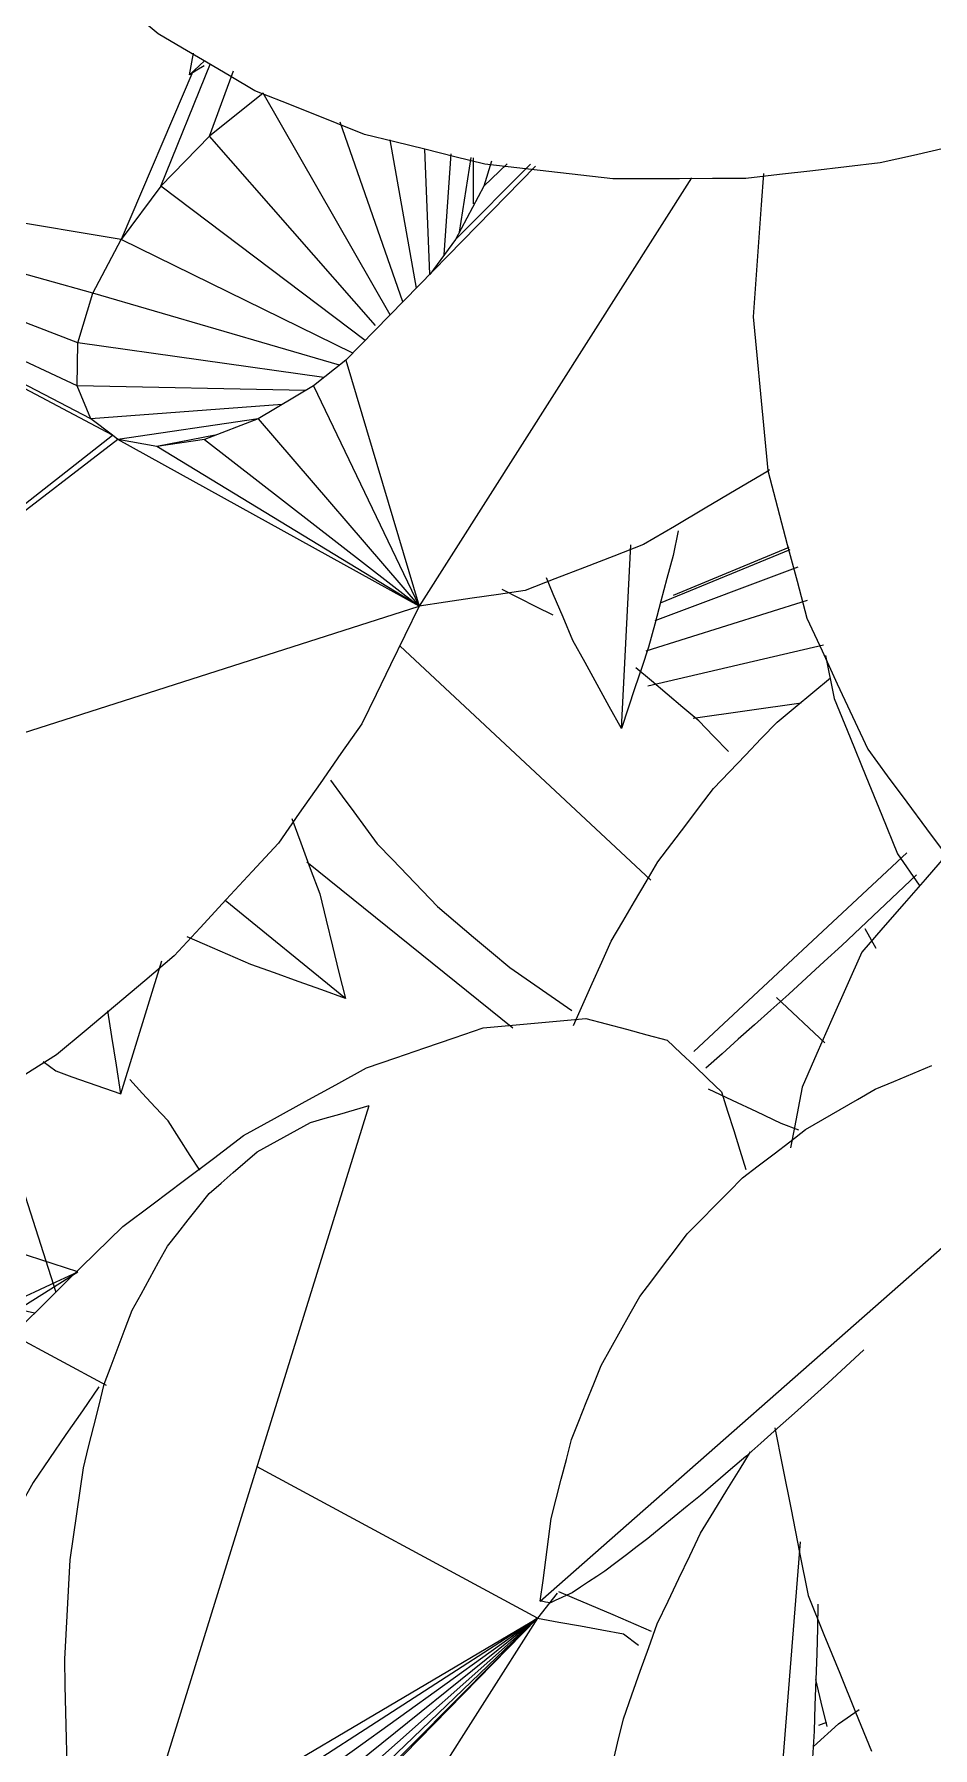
# Model space of a CAD drawing. Header units: metres. Extents: x 10.2 to 20.8, y -0.2 to 6.6.
# Drawn here: x 17.74 to 17.7755, y 1.1881 to 1.2558 of the extents above; entities that cross this region are included whole.
import ezdxf

# ---------------------------------------------------------------- set-up
doc = ezdxf.new("R2010")
doc.units = ezdxf.units.M
doc.layers.add('Importações nas famílias', color=250, linetype='Continuous', lineweight=5)
doc.layers.add('Vegetação', color=7, linetype='Continuous', lineweight=5)

# ---------------------------------------------------------------- blocks, each defined once
blk = doc.blocks.new('Planta_pergolado_12200 - plantas pergolado_skp_Component_12-V90-Corte 3')
at = {"layer": 'Importações nas famílias'}
blk.add_line((17.818677, 0.403052), (17.829521, 0.438018), dxfattribs=at)
at = {"layer": 'Importações nas famílias', "flags": 128}
for points in [[(17.827207, 0.437344), (17.827786, 0.437512), (17.828364, 0.437681), (17.828943, 0.437849), (17.829521, 0.438018)], [(17.825092, 0.436183), (17.82562, 0.436473), (17.826149, 0.436763), (17.826678, 0.437054), (17.827207, 0.437344)], [(17.823199, 0.434549), (17.823672, 0.434957), (17.824145, 0.435366), (17.824618, 0.435774), (17.825092, 0.436183)], [(17.82155, 0.432459), (17.821962, 0.432981), (17.822374, 0.433504), (17.822786, 0.434026), (17.823199, 0.434549)], [(17.820162, 0.429937), (17.820509, 0.430568), (17.820856, 0.431198), (17.821203, 0.431829), (17.82155, 0.432459)], [(17.819052, 0.427011), (17.81933, 0.427743), (17.819607, 0.428474), (17.819885, 0.429206), (17.820162, 0.429937)], [(17.818232, 0.423713), (17.818437, 0.424538), (17.818642, 0.425362), (17.818847, 0.426187), (17.819052, 0.427011)], [(17.818842, 0.426914), (17.818191, 0.425967), (17.81754, 0.42502), (17.81689, 0.424073), (17.816239, 0.423126)], [(17.81771, 0.42008), (17.817841, 0.420989), (17.817971, 0.421897), (17.818101, 0.422805), (17.818232, 0.423713)], [(17.816239, 0.423126), (17.815736, 0.422205), (17.815232, 0.421284), (17.814729, 0.420363), (17.814226, 0.419442)], [(17.817493, 0.416153), (17.817547, 0.417135), (17.817602, 0.418117), (17.817656, 0.419099), (17.81771, 0.42008)], [(17.814226, 0.419442), (17.813882, 0.418569), (17.813538, 0.417696), (17.813194, 0.416823), (17.81285, 0.415949)], [(17.817583, 0.411974), (17.817561, 0.413019), (17.817538, 0.414064), (17.817516, 0.415108), (17.817493, 0.416153)], [(17.81285, 0.415949), (17.812673, 0.415144), (17.812497, 0.41434), (17.81232, 0.413535), (17.812144, 0.41273)], [(17.812144, 0.41273), (17.812139, 0.412012), (17.812134, 0.411294), (17.812129, 0.410576), (17.812124, 0.409859)], [(17.817979, 0.407591), (17.81788, 0.408687), (17.817781, 0.409783), (17.817682, 0.410879), (17.817583, 0.411974)], [(17.812124, 0.409859), (17.812291, 0.409245), (17.812457, 0.408631), (17.812624, 0.408017), (17.812791, 0.407403)], [(17.812791, 0.407403), (17.813125, 0.406908), (17.81346, 0.406412), (17.813794, 0.405917), (17.814128, 0.405422)], [(17.818677, 0.403052), (17.818502, 0.404187), (17.818328, 0.405322), (17.818153, 0.406457), (17.817979, 0.407591)], [(17.814128, 0.405422), (17.814623, 0.405056), (17.815117, 0.404691), (17.815612, 0.404325), (17.816106, 0.40396)], [(17.816106, 0.40396), (17.816749, 0.403733), (17.817391, 0.403506), (17.818034, 0.403279), (17.818677, 0.403052)]]:
    blk.add_lwpolyline(points, dxfattribs=at)
blk = doc.blocks.new('Planta_pergolado_12200 - plantas pergolado_skp_Component_17-V430-Corte 3')
at = {"layer": 'Importações nas famílias'}
for p, q in [((17.74504, 1.249796), (17.747003, 1.254631)), ((17.746305, 1.254313), (17.743469, 1.247682)), ((17.746954, 1.251766), (17.747902, 1.254345)), ((17.749081, 1.253457), (17.746954, 1.251766)), ((17.754095, 1.244705), (17.749081, 1.253457)), ((17.746954, 1.251766), (17.74504, 1.249796)), ((17.753514, 1.244293), (17.746954, 1.251766)), ((17.754604, 1.245225), (17.75213, 1.252311)), ((17.743469, 1.247682), (17.721675, 1.251322)), ((17.742349, 1.245568), (17.721675, 1.251322)), ((17.741755, 1.243599), (17.721675, 1.251322)), ((17.741728, 1.241907), (17.721675, 1.251322)), ((17.74227, 1.240609), (17.721675, 1.251322)), ((17.743128, 1.239957), (17.721675, 1.251322)), ((17.75409, 1.251622), (17.755129, 1.245761)), ((17.75567, 1.246316), (17.755467, 1.251248)), ((17.756234, 1.247075), (17.756504, 1.251062)), ((17.759848, 1.25058), (17.752348, 1.242921)), ((17.759646, 1.250661), (17.756685, 1.247682)), ((17.756842, 1.247978), (17.757295, 1.250921)), ((17.758102, 1.250777), (17.757806, 1.249796)), ((17.758716, 1.250667), (17.757806, 1.249796)), ((17.74504, 1.249796), (17.743469, 1.247682)), ((17.753109, 1.243698), (17.74504, 1.249796)), ((17.766006, 1.250114), (17.755244, 1.23321)), ((17.757806, 1.249796), (17.756685, 1.247682)), ((17.742349, 1.245568), (17.743469, 1.247682)), ((17.752624, 1.243202), (17.743469, 1.247682)), ((17.756685, 1.247682), (17.755664, 1.246307)), ((17.741755, 1.243599), (17.742349, 1.245568)), ((17.752094, 1.242719), (17.742349, 1.245568)), ((17.741728, 1.241907), (17.741755, 1.243599)), ((17.751482, 1.242232), (17.741755, 1.243599)), ((17.752348, 1.242921), (17.751073, 1.241907)), ((17.752348, 1.242921), (17.755244, 1.23321)), ((17.750759, 1.241722), (17.741728, 1.241907)), ((17.74227, 1.240609), (17.741728, 1.241907)), ((17.751073, 1.241907), (17.748878, 1.240609)), ((17.751073, 1.241907), (17.755244, 1.23321)), ((17.749825, 1.241169), (17.74227, 1.240609)), ((17.743128, 1.239957), (17.74227, 1.240609)), ((17.748878, 1.240599), (17.743344, 1.239793)), ((17.748878, 1.240609), (17.746765, 1.239793)), ((17.748878, 1.240609), (17.755244, 1.23321)), ((17.720244, 1.222017), (17.743128, 1.239957)), ((17.743344, 1.239793), (17.720244, 1.222017)), ((17.743344, 1.239793), (17.743128, 1.239957)), ((17.744878, 1.239515), (17.743344, 1.239793)), ((17.755244, 1.23321), (17.743344, 1.239793)), ((17.74719, 1.239957), (17.744878, 1.239515)), ((17.746765, 1.239793), (17.744878, 1.239515)), ((17.746765, 1.239793), (17.755244, 1.23321)), ((17.755244, 1.23321), (17.744878, 1.239515)), ((17.769084, 1.238595), (17.768983, 1.238515)), ((17.720244, 1.222017), (17.755244, 1.23321))]:
    blk.add_line(p, q, dxfattribs=at)
at = {"layer": 'Importações nas famílias', "flags": 128}
for points in [[(17.768983, 1.238515), (17.767767, 1.237796), (17.76655, 1.237076), (17.765333, 1.236356), (17.764116, 1.235637)], [(17.764116, 1.235637), (17.762944, 1.235185), (17.761773, 1.234732), (17.760601, 1.23428), (17.75943, 1.233828)], [(17.75943, 1.233828), (17.758383, 1.233673), (17.757337, 1.233519), (17.756291, 1.233365), (17.755244, 1.23321)], [(17.755244, 1.23321), (17.754679, 1.232048), (17.754113, 1.230886), (17.753547, 1.229724), (17.752982, 1.228562)], [(17.752982, 1.228562), (17.752156, 1.227383), (17.751331, 1.226205), (17.750506, 1.225027), (17.749681, 1.223848)], [(17.749681, 1.223848), (17.748652, 1.222734), (17.747623, 1.22162), (17.746595, 1.220506), (17.745566, 1.219392)], [(17.745566, 1.219392), (17.744404, 1.218417), (17.743242, 1.217443), (17.742081, 1.216469), (17.740919, 1.215495)], [(17.740919, 1.215495), (17.739703, 1.214727), (17.738487, 1.21396), (17.737271, 1.213192), (17.736055, 1.212425)]]:
    blk.add_lwpolyline(points, dxfattribs=at)
blk = doc.blocks.new('Planta_pergolado_12200 - plantas pergolado_skp_Component_16-V431-Corte 3')
for name, p in [('Planta_pergolado_12200 - plantas pergolado_skp_Component_17-V430-Corte 3', (0, 0)), ('Planta_pergolado_12200 - plantas pergolado_skp_Component_12-V90-Corte 3', (-0.076253, 0.775471))]:
    blk.add_blockref(name, p)
blk = doc.blocks.new('Planta_pergolado_12200 - plantas pergolado_skp_-V432-Corte 3')
blk.add_blockref('Planta_pergolado_12200 - plantas pergolado_skp_Component_16-V431-Corte 3', (0, 0))
blk = doc.blocks.new('Planta_pergolado_12200 - plantas pergolado_skp_-3067429-Corte 3')
blk.add_blockref('Planta_pergolado_12200 - plantas pergolado_skp_-V432-Corte 3', (0, 0))
blk = doc.blocks.new('Planta_pergolado_12200 - plantas pergolado_skp_Component_12-V101-Corte 3')
at = {"layer": 'Importações nas famílias'}
blk.add_line((17.761145, 0.31376), (17.816149, 0.317027), dxfattribs=at)
at = {"layer": 'Importações nas famílias', "flags": 128}
for points in [[(17.782275, 0.321205), (17.783488, 0.321323), (17.784701, 0.321441), (17.785914, 0.321558), (17.787127, 0.321676)], [(17.787127, 0.321676), (17.788362, 0.321704), (17.789597, 0.321731), (17.790831, 0.321759), (17.792066, 0.321787)], [(17.792066, 0.321787), (17.793309, 0.321724), (17.794552, 0.321661), (17.795795, 0.321598), (17.797037, 0.321535)], [(17.797037, 0.321535), (17.798274, 0.321383), (17.799512, 0.32123), (17.800749, 0.321078), (17.801986, 0.320925)], [(17.777565, 0.320379), (17.778742, 0.320585), (17.77992, 0.320792), (17.781098, 0.320999), (17.782275, 0.321205)], [(17.801986, 0.320925), (17.803203, 0.320684), (17.804421, 0.320444), (17.805639, 0.320203), (17.806856, 0.319963)], [(17.773048, 0.319206), (17.774177, 0.319499), (17.775306, 0.319793), (17.776436, 0.320086), (17.777565, 0.320379)], [(17.806856, 0.319963), (17.808041, 0.319637), (17.809226, 0.319311), (17.81041, 0.318985), (17.811595, 0.318659)], [(17.768774, 0.317701), (17.769843, 0.318077), (17.770911, 0.318453), (17.771979, 0.31883), (17.773048, 0.319206)], [(17.811595, 0.318659), (17.812734, 0.318251), (17.813872, 0.317843), (17.815011, 0.317435), (17.816149, 0.317027)], [(17.764792, 0.315879), (17.765788, 0.316334), (17.766783, 0.31679), (17.767779, 0.317245), (17.768774, 0.317701)], [(17.816149, 0.317027), (17.815191, 0.316246), (17.814232, 0.315464), (17.813273, 0.314682), (17.812315, 0.313901)], [(17.761145, 0.31376), (17.762057, 0.31429), (17.762969, 0.31482), (17.76388, 0.315349), (17.764792, 0.315879)], [(17.764353, 0.311052), (17.763551, 0.311729), (17.762749, 0.312406), (17.761947, 0.313083), (17.761145, 0.31376)], [(17.812315, 0.313901), (17.811227, 0.313218), (17.810139, 0.312536), (17.809052, 0.311854), (17.807964, 0.311172)], [(17.76817, 0.308808), (17.767216, 0.309369), (17.766262, 0.30993), (17.765308, 0.310491), (17.764353, 0.311052)], [(17.807964, 0.311172), (17.806773, 0.310605), (17.805581, 0.310038), (17.80439, 0.309471), (17.803199, 0.308904)], [(17.772507, 0.307081), (17.771423, 0.307513), (17.770339, 0.307945), (17.769254, 0.308376), (17.76817, 0.308808)], [(17.803199, 0.308904), (17.801932, 0.308466), (17.800665, 0.308028), (17.799398, 0.30759), (17.798131, 0.307151)], [(17.777261, 0.305912), (17.776072, 0.306204), (17.774884, 0.306496), (17.773695, 0.306789), (17.772507, 0.307081)], [(17.798131, 0.307151), (17.796818, 0.306852), (17.795506, 0.306553), (17.794193, 0.306254), (17.79288, 0.305955)], [(17.782321, 0.305327), (17.781056, 0.305473), (17.779791, 0.30562), (17.778526, 0.305766), (17.777261, 0.305912)], [(17.79288, 0.305955), (17.791552, 0.305801), (17.790224, 0.305648), (17.788896, 0.305495), (17.787568, 0.305342)], [(17.787568, 0.305342), (17.786256, 0.305338), (17.784945, 0.305335), (17.783633, 0.305331), (17.782321, 0.305327)]]:
    blk.add_lwpolyline(points, dxfattribs=at)
blk = doc.blocks.new('Planta_pergolado_12200 - plantas pergolado_skp_Component_17-V495-Corte 3')
at = {"layer": 'Importações nas famílias', "flags": 128}
for points in [[(17.768853, 1.250284), (17.768764, 1.249059), (17.768656, 1.247582), (17.768549, 1.246106), (17.768442, 1.244629)], [(17.768442, 1.244629), (17.768586, 1.243111), (17.76873, 1.241593), (17.768875, 1.240075), (17.769019, 1.238557)], [(17.769019, 1.238557), (17.769405, 1.237101), (17.769791, 1.235645), (17.770177, 1.234189), (17.770563, 1.232733)], [(17.770563, 1.232733), (17.771164, 1.231438), (17.771765, 1.230143), (17.772367, 1.228848), (17.772968, 1.227554)], [(17.772968, 1.227554), (17.773744, 1.226508), (17.77452, 1.225463), (17.775295, 1.224418), (17.776071, 1.223372)], [(17.776071, 1.223372), (17.775238, 1.222415), (17.774404, 1.221459), (17.77357, 1.220502), (17.772737, 1.219545)], [(17.772737, 1.219545), (17.772146, 1.218211), (17.771555, 1.216878), (17.770964, 1.215545), (17.770373, 1.214211)], [(17.770373, 1.214211), (17.770075, 1.212616), (17.769925, 1.211814)], [(17.769302, 1.200755), (17.769602, 1.19924), (17.76994, 1.197539), (17.770278, 1.195838), (17.770615, 1.194137)], [(17.770615, 1.194137), (17.771241, 1.192603), (17.771866, 1.191068), (17.772492, 1.189534), (17.773118, 1.187999)]]:
    blk.add_lwpolyline(points, dxfattribs=at)
blk = doc.blocks.new('Planta_pergolado_12200 - plantas pergolado_skp_Component_16-V496-Corte 3')
for name, p in [('Planta_pergolado_12200 - plantas pergolado_skp_Component_17-V495-Corte 3', (0, 0)), ('Planta_pergolado_12200 - plantas pergolado_skp_Component_12-V101-Corte 3', (-0.019417, 0.944751))]:
    blk.add_blockref(name, p)
blk = doc.blocks.new('Planta_pergolado_12200 - plantas pergolado_skp_-V514-Corte 3')
blk.add_blockref('Planta_pergolado_12200 - plantas pergolado_skp_Component_16-V496-Corte 3', (0, 0))
blk = doc.blocks.new('Planta_pergolado_12200 - plantas pergolado_skp_-3067431-Corte 3')
blk.add_blockref('Planta_pergolado_12200 - plantas pergolado_skp_-V514-Corte 3', (0, 0))
blk = doc.blocks.new('Planta_pergolado_12200 - plantas pergolado_skp_-3067432-Corte 3')
for name in ['Planta_pergolado_12200 - plantas pergolado_skp_-3067431-Corte 3', 'Planta_pergolado_12200 - plantas pergolado_skp_-3067429-Corte 3']:
    blk.add_blockref(name, (0, 0))
blk = doc.blocks.new('Planta_pergolado_12200 - plantas pergolado_skp_Component_12-V552-Corte 3')
at = {"layer": 'Importações nas famílias'}
blk.add_line((17.752329, 1.217715), (17.747582, 1.221585), dxfattribs=at)
at = {"layer": 'Importações nas famílias', "flags": 128}
for points in [[(17.750213, 1.224823), (17.750571, 1.223855), (17.750942, 1.222849), (17.751314, 1.221842)], [(17.751314, 1.221842), (17.751568, 1.22081), (17.751821, 1.219778), (17.752075, 1.218746), (17.752329, 1.217715)], [(17.748597, 1.219062), (17.747683, 1.219454), (17.74677, 1.219845), (17.746074, 1.220143)], [(17.752329, 1.217715), (17.751396, 1.218052), (17.750463, 1.218389), (17.74953, 1.218725), (17.748597, 1.219062)]]:
    blk.add_lwpolyline(points, dxfattribs=at)
blk = doc.blocks.new('Planta_pergolado_12200 - plantas pergolado_skp_Component_16-V554-Corte 3')
blk.add_blockref('Planta_pergolado_12200 - plantas pergolado_skp_Component_12-V552-Corte 3', (0, 0))
blk = doc.blocks.new('Planta_pergolado_12200 - plantas pergolado_skp_Component_12-V565-Corte 3')
at = {"layer": 'Importações nas famílias'}
blk.add_line((17.766096, 1.215627), (17.77452, 1.223463), dxfattribs=at)
at = {"layer": 'Importações nas famílias', "flags": 128}
for points in [[(17.769394, 1.228631), (17.770098, 1.229214), (17.770801, 1.229797), (17.771505, 1.23038)], [(17.766875, 1.226002), (17.767504, 1.226659), (17.768134, 1.227316), (17.768764, 1.227974), (17.769394, 1.228631)], [(17.764678, 1.223106), (17.765227, 1.22383), (17.765776, 1.224554), (17.766325, 1.225278), (17.766875, 1.226002)], [(17.762828, 1.219975), (17.76329, 1.220758), (17.763753, 1.221541), (17.764215, 1.222323), (17.764678, 1.223106)], [(17.774899, 1.222597), (17.774161, 1.221901), (17.773423, 1.221205), (17.772685, 1.220509), (17.771946, 1.219813)], [(17.761345, 1.216644), (17.761716, 1.217477), (17.762086, 1.21831), (17.762457, 1.219143), (17.762828, 1.219975)], [(17.771946, 1.219813), (17.771247, 1.219171), (17.770547, 1.21853), (17.769847, 1.217888), (17.769147, 1.217247)], [(17.769147, 1.217247), (17.768502, 1.216674), (17.767857, 1.216102), (17.767212, 1.21553), (17.766567, 1.214958)]]:
    blk.add_lwpolyline(points, dxfattribs=at)
blk = doc.blocks.new('Planta_pergolado_12200 - plantas pergolado_skp_Component_16-V567-Corte 3')
blk.add_blockref('Planta_pergolado_12200 - plantas pergolado_skp_Component_12-V565-Corte 3', (0, 0))
blk = doc.blocks.new('Planta_pergolado_12200 - plantas pergolado_skp_-3067434-Corte 3')
for name in ['Planta_pergolado_12200 - plantas pergolado_skp_Component_16-V567-Corte 3', 'Planta_pergolado_12200 - plantas pergolado_skp_Component_16-V554-Corte 3']:
    blk.add_blockref(name, (0, 0))
blk = doc.blocks.new('Planta_pergolado_12200 - plantas pergolado_skp_Component_12-V657-Corte 3')
at = {"layer": 'Importações nas famílias'}
for p, q in [((17.757632, 1.26485), (17.776131, 1.282057)), ((17.746167, 1.254185), (17.746333, 1.255042)), ((17.746167, 1.254185), (17.746763, 1.254739))]:
    blk.add_line(p, q, dxfattribs=at)
at = {"layer": 'Importações nas famílias', "flags": 128}
for points in [[(17.768713, 1.280595), (17.769626, 1.280826), (17.770539, 1.281057), (17.771453, 1.281289), (17.772366, 1.28152)], [(17.772366, 1.28152), (17.773307, 1.281654), (17.774248, 1.281789), (17.775189, 1.281923), (17.776131, 1.282057)], [(17.776131, 1.282057), (17.775464, 1.281346), (17.774797, 1.280635), (17.774131, 1.279923), (17.773464, 1.279212)], [(17.765215, 1.279292), (17.766089, 1.279618), (17.766964, 1.279943), (17.767839, 1.280269), (17.768713, 1.280595)], [(17.761908, 1.277626), (17.762735, 1.278043), (17.763561, 1.278459), (17.764388, 1.278875), (17.765215, 1.279292)], [(17.773464, 1.279212), (17.772748, 1.278469), (17.772032, 1.277725), (17.771317, 1.276982), (17.770601, 1.276238)], [(17.758831, 1.275616), (17.7596, 1.276118), (17.76037, 1.276621), (17.761139, 1.277123), (17.761908, 1.277626)], [(17.770601, 1.276238), (17.769853, 1.27548), (17.769105, 1.274722), (17.768357, 1.273964), (17.767609, 1.273206)], [(17.756017, 1.273283), (17.75672, 1.273866), (17.757424, 1.274449), (17.758127, 1.275033), (17.758831, 1.275616)], [(17.753497, 1.270654), (17.754127, 1.271312), (17.754757, 1.271969), (17.755387, 1.272626), (17.756017, 1.273283)], [(17.767609, 1.273206), (17.766847, 1.272451), (17.766084, 1.271696), (17.765322, 1.270941), (17.764559, 1.270186)], [(17.7513, 1.267758), (17.75185, 1.268482), (17.752399, 1.269206), (17.752948, 1.26993), (17.753497, 1.270654)], [(17.764559, 1.270186), (17.7638, 1.269452), (17.763041, 1.268718), (17.762281, 1.267984), (17.761522, 1.26725)], [(17.74945, 1.264628), (17.749913, 1.26541), (17.750375, 1.266193), (17.750838, 1.266976), (17.7513, 1.267758)], [(17.761522, 1.26725), (17.760784, 1.266554), (17.760046, 1.265858)], [(17.748338, 1.26213), (17.748709, 1.262962), (17.74908, 1.263795), (17.74945, 1.264628)], [(17.746752, 1.254546), (17.746459, 1.254365), (17.746167, 1.254185)]]:
    blk.add_lwpolyline(points, dxfattribs=at)
blk = doc.blocks.new('Planta_pergolado_12200 - plantas pergolado_skp_Component_12-V658-Corte 3')
at = {"layer": 'Importações nas famílias'}
for p, q in [((17.765183, 1.266161), (17.76544, 1.27115)), ((17.765483, 1.236185), (17.765277, 1.235205)), ((17.763234, 1.228372), (17.763608, 1.235633))]:
    blk.add_line(p, q, dxfattribs=at)
at = {"layer": 'Importações nas famílias', "flags": 128}
for points in [[(17.765901, 1.271231), (17.766097, 1.270625), (17.766294, 1.27002)], [(17.766294, 1.27002), (17.766451, 1.269287), (17.766608, 1.268554), (17.766764, 1.267821)], [(17.761341, 1.266025), (17.761819, 1.266857), (17.762298, 1.267689), (17.762707, 1.268399)], [(17.757395, 1.249098), (17.757395, 1.250083), (17.757396, 1.250903)], [(17.765277, 1.235205), (17.765036, 1.234302), (17.764794, 1.233399), (17.764553, 1.232496), (17.764312, 1.231593)], [(17.761322, 1.231855), (17.760933, 1.232769), (17.760544, 1.233684), (17.760273, 1.234322)], [(17.763234, 1.228372), (17.762756, 1.229243), (17.762278, 1.230113), (17.7618, 1.230984), (17.761322, 1.231855)], [(17.764312, 1.231593), (17.764043, 1.230788), (17.763773, 1.229982), (17.763503, 1.229177), (17.763234, 1.228372)]]:
    blk.add_lwpolyline(points, dxfattribs=at)
blk = doc.blocks.new('Planta_pergolado_12200 - plantas pergolado_skp_Component_16-V664-Corte 3')
for name in ['Planta_pergolado_12200 - plantas pergolado_skp_Component_12-V657-Corte 3', 'Planta_pergolado_12200 - plantas pergolado_skp_Component_12-V658-Corte 3']:
    blk.add_blockref(name, (0, 0))
blk = doc.blocks.new('Planta_pergolado_12200 - plantas pergolado_skp_Component_12-V680-Corte 3')
at = {"layer": 'Importações nas famílias'}
blk.add_line((17.760033, 1.193915), (17.778242, 1.209943), dxfattribs=at)
at = {"layer": 'Importações nas famílias', "flags": 128}
for points in [[(17.773259, 1.214128), (17.774005, 1.214442), (17.774752, 1.214756), (17.775499, 1.215069)], [(17.770508, 1.212537), (17.771196, 1.212935), (17.771883, 1.213333), (17.772571, 1.21373), (17.773259, 1.214128)], [(17.768025, 1.210629), (17.768646, 1.211106), (17.769267, 1.211583), (17.769888, 1.21206), (17.770508, 1.212537)], [(17.765836, 1.208425), (17.766384, 1.208976), (17.766931, 1.209527), (17.767478, 1.210078), (17.768025, 1.210629)], [(17.763966, 1.205949), (17.764434, 1.206568), (17.764901, 1.207187), (17.765369, 1.207806), (17.765836, 1.208425)], [(17.762436, 1.203228), (17.762819, 1.203908), (17.763201, 1.204588), (17.763584, 1.205269), (17.763966, 1.205949)], [(17.772821, 1.203843), (17.772108, 1.203184), (17.771395, 1.202525)], [(17.761263, 1.200294), (17.761556, 1.201027), (17.761849, 1.201761), (17.762143, 1.202495), (17.762436, 1.203228)], [(17.771395, 1.202525), (17.770732, 1.201931), (17.77007, 1.201337), (17.769407, 1.200743), (17.768744, 1.200149)], [(17.760459, 1.197178), (17.76066, 1.197957), (17.760861, 1.198736), (17.761062, 1.199515), (17.761263, 1.200294)], [(17.768744, 1.200149), (17.768147, 1.199634), (17.76755, 1.199119), (17.766953, 1.198605), (17.766356, 1.19809)], [(17.766356, 1.19809), (17.765839, 1.197666), (17.765322, 1.197243), (17.764804, 1.196819), (17.764287, 1.196395)], [(17.760033, 1.193915), (17.76014, 1.194731), (17.760246, 1.195547), (17.760352, 1.196362), (17.760459, 1.197178)], [(17.764287, 1.196395), (17.763861, 1.196073), (17.763436, 1.19575), (17.76301, 1.195428), (17.762585, 1.195106)], [(17.762585, 1.195106), (17.762261, 1.194892), (17.761938, 1.194678), (17.761614, 1.194464), (17.76129, 1.194251)], [(17.76129, 1.194251), (17.761076, 1.194151), (17.760862, 1.194051), (17.760647, 1.193951), (17.760433, 1.193851)], [(17.760433, 1.193851), (17.760333, 1.193867), (17.760233, 1.193883), (17.760133, 1.193899), (17.760033, 1.193915)]]:
    blk.add_lwpolyline(points, dxfattribs=at)
blk = doc.blocks.new('Planta_pergolado_12200 - plantas pergolado_skp_Component_12-V681-Corte 3')
at = {"layer": 'Importações nas famílias'}
for p, q in [((17.767546, 1.161635), (17.77032, 1.196262)), ((17.771001, 1.193799), (17.770988, 1.192848))]:
    blk.add_line(p, q, dxfattribs=at)
at = {"layer": 'Importações nas famílias', "flags": 128}
for points in [[(17.766367, 1.196605), (17.766887, 1.197452), (17.767407, 1.198299), (17.767928, 1.199145), (17.768338, 1.199813)], [(17.76465, 1.19302), (17.76508, 1.193916), (17.765509, 1.194813), (17.765938, 1.195709), (17.766367, 1.196605)], [(17.763318, 1.189275), (17.763651, 1.190212), (17.763984, 1.191148), (17.764317, 1.192084), (17.76465, 1.19302)], [(17.770988, 1.192848), (17.770953, 1.191834), (17.770919, 1.190819), (17.770884, 1.189804), (17.770849, 1.188789)], [(17.762385, 1.185413), (17.762618, 1.186379), (17.762852, 1.187344), (17.763085, 1.18831), (17.763318, 1.189275)], [(17.770849, 1.188789), (17.770793, 1.187734), (17.770737, 1.186679), (17.77068, 1.185624), (17.770624, 1.184569)], [(17.761861, 1.181477), (17.761992, 1.182461), (17.762123, 1.183445), (17.762254, 1.184429), (17.762385, 1.185413)], [(17.770624, 1.184569), (17.770548, 1.183499), (17.770472, 1.182429), (17.770395, 1.181358), (17.770319, 1.180288)], [(17.761752, 1.17751), (17.761779, 1.178502), (17.761806, 1.179493), (17.761833, 1.180485), (17.761861, 1.181477)], [(17.770319, 1.180288), (17.770225, 1.179227), (17.77013, 1.178167), (17.770036, 1.177106), (17.769941, 1.176045)], [(17.762059, 1.173556), (17.761982, 1.174544), (17.761905, 1.175533), (17.761828, 1.176521), (17.761752, 1.17751)], [(17.769941, 1.176045), (17.769831, 1.175019), (17.76972, 1.173993), (17.76961, 1.172967), (17.769499, 1.171941)], [(17.762779, 1.169659), (17.762599, 1.170633), (17.762419, 1.171607), (17.762239, 1.172581), (17.762059, 1.173556)], [(17.769499, 1.171941), (17.769375, 1.170974), (17.769251, 1.170006), (17.769127, 1.169039), (17.769003, 1.168071)], [(17.763904, 1.165862), (17.763622, 1.166812), (17.763341, 1.167761), (17.76306, 1.16871), (17.762779, 1.169659)], [(17.769003, 1.168071), (17.768869, 1.167185), (17.768734, 1.166299), (17.7686, 1.165413), (17.768465, 1.164527)], [(17.765421, 1.162209), (17.765042, 1.163122), (17.764662, 1.164036), (17.764283, 1.164949), (17.763904, 1.165862)], [(17.768465, 1.164527), (17.768323, 1.163743), (17.768181, 1.16296), (17.768039, 1.162176), (17.767942, 1.161635)], [(17.766367, 1.160474), (17.765894, 1.161341), (17.765421, 1.162209)]]:
    blk.add_lwpolyline(points, dxfattribs=at)
blk = doc.blocks.new('Planta_pergolado_12200 - plantas pergolado_skp_Component_16-V684-Corte 3')
for name in ['Planta_pergolado_12200 - plantas pergolado_skp_Component_12-V680-Corte 3', 'Planta_pergolado_12200 - plantas pergolado_skp_Component_12-V681-Corte 3']:
    blk.add_blockref(name, (0, 0))
blk = doc.blocks.new('Planta_pergolado_12200 - plantas pergolado_skp_Component_12-V704-Corte 3')
at = {"layer": 'Importações nas famílias'}
for p, q in [((17.771821, 1.189076), (17.77263, 1.189644)), ((17.770833, 1.188179), (17.771821, 1.189076)), ((17.778298, 1.181717), (17.769084, 1.16964)), ((17.757176, 1.167268), (17.757602, 1.168457)), ((17.764719, 1.163918), (17.756072, 1.152584))]:
    blk.add_line(p, q, dxfattribs=at)
at = {"layer": 'Importações nas famílias', "flags": 128}
for points in [[(17.756094, 1.162278), (17.756364, 1.163525), (17.756635, 1.164773), (17.756905, 1.16602), (17.757176, 1.167268)], [(17.755723, 1.157345), (17.755816, 1.158578), (17.755908, 1.159811), (17.756001, 1.161045), (17.756094, 1.162278)], [(17.756072, 1.152584), (17.755984, 1.153774), (17.755897, 1.154965), (17.75581, 1.156155), (17.755723, 1.157345)]]:
    blk.add_lwpolyline(points, dxfattribs=at)
blk = doc.blocks.new('Planta_pergolado_12200 - plantas pergolado_skp_Component_17-V705-Corte 3')
at = {"layer": 'Importações nas famílias'}
for p, q in [((17.742885, 1.202435), (17.739172, 1.204438)), ((17.759919, 1.193245), (17.748843, 1.199221)), ((17.760698, 1.194235), (17.759919, 1.193245)), ((17.759919, 1.193245), (17.733961, 1.166733)), ((17.759919, 1.193245), (17.736857, 1.157023)), ((17.759919, 1.193245), (17.738299, 1.171495)), ((17.759919, 1.193245), (17.739419, 1.173608)), ((17.759919, 1.193245), (17.740013, 1.175578)), ((17.759919, 1.193245), (17.74298, 1.179632)), ((17.759919, 1.193245), (17.74328, 1.181286)), ((17.759919, 1.193245), (17.743757, 1.182823)), ((17.744094, 1.183911), (17.759919, 1.193245)), ((17.763319, 1.192628), (17.763914, 1.192176))]:
    blk.add_line(p, q, dxfattribs=at)
at = {"layer": 'Importações nas famílias', "flags": 128}
for points in [[(17.753167, 1.214979), (17.754319, 1.215373), (17.755472, 1.215768), (17.756625, 1.216162), (17.757777, 1.216557)], [(17.757777, 1.216557), (17.75879, 1.21665), (17.759802, 1.216742), (17.760815, 1.216835), (17.761827, 1.216928)], [(17.761827, 1.216928), (17.76263, 1.216712), (17.763434, 1.216497), (17.764237, 1.216282), (17.76504, 1.216066)], [(17.76504, 1.216066), (17.765579, 1.215557), (17.766119, 1.215049), (17.766658, 1.21454), (17.767197, 1.214031)], [(17.748309, 1.212301), (17.749523, 1.21297), (17.750738, 1.21364), (17.751952, 1.214309), (17.753167, 1.214979)], [(17.767197, 1.214031), (17.767435, 1.213263), (17.767674, 1.212496), (17.767912, 1.211728), (17.768151, 1.21096)], [(17.743536, 1.208706), (17.744729, 1.209604), (17.745922, 1.210503), (17.747116, 1.211402), (17.748309, 1.212301)], [(17.739172, 1.204438), (17.740263, 1.205505), (17.741354, 1.206572), (17.742445, 1.207639), (17.743536, 1.208706)], [(17.759919, 1.193245), (17.760769, 1.193091), (17.761619, 1.192936), (17.762469, 1.192782), (17.763319, 1.192628)]]:
    blk.add_lwpolyline(points, dxfattribs=at)
blk = doc.blocks.new('Planta_pergolado_12200 - plantas pergolado_skp_Component_16-V706-Corte 3')
for name in ['Planta_pergolado_12200 - plantas pergolado_skp_Component_17-V705-Corte 3', 'Planta_pergolado_12200 - plantas pergolado_skp_Component_12-V704-Corte 3']:
    blk.add_blockref(name, (0, 0))
blk = doc.blocks.new('Planta_pergolado_12200 - plantas pergolado_skp_-V719-Corte 3')
blk.add_blockref('Planta_pergolado_12200 - plantas pergolado_skp_Component_16-V706-Corte 3', (0, 0))
blk = doc.blocks.new('Planta_pergolado_12200 - plantas pergolado_skp_-3067436-Corte 3')
for name in ['Planta_pergolado_12200 - plantas pergolado_skp_Component_16-V664-Corte 3', 'Planta_pergolado_12200 - plantas pergolado_skp_Component_16-V684-Corte 3', 'Planta_pergolado_12200 - plantas pergolado_skp_-V719-Corte 3']:
    blk.add_blockref(name, (0, 0))
blk = doc.blocks.new('Planta_pergolado_12200 - plantas pergolado_skp_Component_12-V801-Corte 3')
at = {"layer": 'Importações nas famílias'}
blk.add_line((17.739404, 1.205442), (17.740047, 1.205307), dxfattribs=at)
at = {"layer": 'Importações nas famílias', "flags": 128}
for points in [[(17.745324, 1.212877), (17.744819, 1.213421), (17.744315, 1.213965), (17.743811, 1.214509)], [(17.74658, 1.210932), (17.7462, 1.21152), (17.745762, 1.212198), (17.745324, 1.212877)]]:
    blk.add_lwpolyline(points, dxfattribs=at)
blk = doc.blocks.new('Planta_pergolado_12200 - plantas pergolado_skp_Component_12-V803-Corte 3')
at = {"layer": 'Importações nas famílias'}
for p, q in [((17.737869, 1.208175), (17.73686, 1.208327)), ((17.738908, 1.205129), (17.741755, 1.206924))]:
    blk.add_line(p, q, dxfattribs=at)
at = {"layer": 'Importações nas famílias', "flags": 128}
for points in [[(17.741755, 1.206924), (17.740784, 1.207236), (17.739812, 1.207549), (17.738841, 1.207862), (17.737869, 1.208175)], [(17.739204, 1.205735), (17.740054, 1.206131), (17.740905, 1.206527), (17.741755, 1.206924)], [(17.718101, 1.204765), (17.717258, 1.20414), (17.716483, 1.203564)]]:
    blk.add_lwpolyline(points, dxfattribs=at)
blk = doc.blocks.new('Planta_pergolado_12200 - plantas pergolado_skp_Component_12-V804-Corte 3')
at = {"layer": 'Importações nas famílias'}
for p, q in [((17.764394, 1.222386), (17.754481, 1.231643)), ((17.773303, 1.219688), (17.772871, 1.220469)), ((17.771276, 1.21596), (17.76936, 1.217749)), ((17.769538, 1.21279), (17.770233, 1.212523))]:
    blk.add_line(p, q, dxfattribs=at)
at = {"layer": 'Importações nas famílias', "flags": 128}
for points in [[(17.760534, 1.232848), (17.759866, 1.233185), (17.759198, 1.233523), (17.75853, 1.23386)], [(17.76629, 1.228683), (17.765667, 1.229206), (17.765044, 1.22973), (17.764421, 1.230254), (17.763813, 1.230765)], [(17.76747, 1.227465), (17.76688, 1.228074), (17.76629, 1.228683)], [(17.751746, 1.226337), (17.752207, 1.225709), (17.752668, 1.225081), (17.753129, 1.224453), (17.75359, 1.223825)], [(17.75359, 1.223825), (17.754185, 1.223204), (17.754779, 1.222582), (17.755374, 1.221961), (17.755968, 1.22134)], [(17.755968, 1.22134), (17.756682, 1.22074), (17.757396, 1.220139), (17.758109, 1.219539), (17.758823, 1.218939)], [(17.758823, 1.218939), (17.75964, 1.218374), (17.760456, 1.217809), (17.761273, 1.217244)], [(17.766666, 1.214151), (17.767614, 1.213702), (17.768576, 1.213246), (17.769538, 1.21279)]]:
    blk.add_lwpolyline(points, dxfattribs=at)
blk = doc.blocks.new('Planta_pergolado_12200 - plantas pergolado_skp_Component_16-V806-Corte 3')
for name in ['Planta_pergolado_12200 - plantas pergolado_skp_Component_12-V804-Corte 3', 'Planta_pergolado_12200 - plantas pergolado_skp_Component_12-V801-Corte 3', 'Planta_pergolado_12200 - plantas pergolado_skp_Component_12-V803-Corte 3']:
    blk.add_blockref(name, (0, 0))
blk = doc.blocks.new('Planta_pergolado_12200 - plantas pergolado_skp_Component_17-V839-Corte 3')
at = {"layer": 'Importações nas famílias'}
blk.add_line((17.771032, 1.189017), (17.771352, 1.189134), dxfattribs=at)
blk = doc.blocks.new('Planta_pergolado_12200 - plantas pergolado_skp_Component_16-V840-Corte 3')
blk.add_blockref('Planta_pergolado_12200 - plantas pergolado_skp_Component_17-V839-Corte 3', (0, 0))
blk = doc.blocks.new('Planta_pergolado_12200 - plantas pergolado_skp_Component_12-V580-Corte 3')
at = {"layer": 'Importações nas famílias'}
for p, q in [((17.743454, 0.603336), (17.745082, 0.608586)), ((17.740389, 0.604609), (17.740883, 0.604243))]:
    blk.add_line(p, q, dxfattribs=at)
at = {"layer": 'Importações nas famílias', "flags": 128}
for points in [[(17.743454, 0.603336), (17.743279, 0.604471), (17.743105, 0.605605), (17.742949, 0.606617)], [(17.740883, 0.604243), (17.741526, 0.604016), (17.742168, 0.60379), (17.742811, 0.603563), (17.743454, 0.603336)]]:
    blk.add_lwpolyline(points, dxfattribs=at)
blk = doc.blocks.new('Planta_pergolado_12200 - plantas pergolado_skp_Component_16-V862-Corte 3')
blk.add_blockref('Planta_pergolado_12200 - plantas pergolado_skp_Component_12-V580-Corte 3', (0, 0.610611))
blk = doc.blocks.new('Planta_pergolado_12200 - plantas pergolado_skp_-V896-Corte 3')
blk.add_blockref('Planta_pergolado_12200 - plantas pergolado_skp_Component_16-V862-Corte 3', (0, 0))
blk = doc.blocks.new('Planta_pergolado_12200 - plantas pergolado_skp_-3067440-Corte 3')
at = {"layer": 'Importações nas famílias'}
blk.add_line((17.738392, 1.213909), (17.740886, 1.206115), dxfattribs=at)
for name in ['Planta_pergolado_12200 - plantas pergolado_skp_-V896-Corte 3', 'Planta_pergolado_12200 - plantas pergolado_skp_Component_16-V806-Corte 3', 'Planta_pergolado_12200 - plantas pergolado_skp_Component_16-V840-Corte 3']:
    blk.add_blockref(name, (0, 0))
blk = doc.blocks.new('Planta_pergolado_12200 - plantas pergolado_skp_Component_17-V975-Corte 3')
at = {"layer": 'Importações nas famílias'}
for p, q in [((17.771308, 1.231262), (17.771646, 1.229561)), ((17.774148, 1.223423), (17.775008, 1.222186))]:
    blk.add_line(p, q, dxfattribs=at)
at = {"layer": 'Importações nas famílias', "flags": 128}
blk.add_lwpolyline([(17.771646, 1.229561), (17.772271, 1.228026), (17.772897, 1.226492), (17.773522, 1.224957), (17.774148, 1.223423)], dxfattribs=at)
blk = doc.blocks.new('Planta_pergolado_12200 - plantas pergolado_skp_Component_16-V976-Corte 3')
blk.add_blockref('Planta_pergolado_12200 - plantas pergolado_skp_Component_17-V975-Corte 3', (0, 0))
blk = doc.blocks.new('Planta_pergolado_12200 - plantas pergolado_skp_-V996-Corte 3')
blk.add_blockref('Planta_pergolado_12200 - plantas pergolado_skp_Component_16-V976-Corte 3', (0, 0))
blk = doc.blocks.new('Planta_pergolado_12200 - plantas pergolado_skp_-3067442-Corte 3')
blk.add_blockref('Planta_pergolado_12200 - plantas pergolado_skp_-V996-Corte 3', (0, 0))
blk = doc.blocks.new('Planta_pergolado_12200 - plantas pergolado_skp_-3067443-Corte 3')
for name in ['Planta_pergolado_12200 - plantas pergolado_skp_-3067442-Corte 3', 'Planta_pergolado_12200 - plantas pergolado_skp_-3067440-Corte 3', 'Planta_pergolado_12200 - plantas pergolado_skp_-3067436-Corte 3', 'Planta_pergolado_12200 - plantas pergolado_skp_-3067434-Corte 3']:
    blk.add_blockref(name, (0, 0))
blk = doc.blocks.new('Planta_pergolado_12200 - plantas pergolado_skp_Component_12-V1354-Corte 3')
at = {"layer": 'Importações nas famílias', "flags": 128}
blk.add_lwpolyline([(17.7709, 1.190819), (17.771119, 1.189927), (17.771354, 1.188971)], dxfattribs=at)
blk = doc.blocks.new('Planta_pergolado_12200 - plantas pergolado_skp_Component_12-V1355-Corte 3')
at = {"layer": 'Importações nas famílias'}
for p, q in [((17.82327, 1.156139), (17.82474, 1.159812)), ((17.82401, 1.15601), (17.824209, 1.156847))]:
    blk.add_line(p, q, dxfattribs=at)
at = {"layer": 'Importações nas famílias', "flags": 128}
for points in [[(17.824209, 1.156847), (17.8244, 1.157734), (17.824591, 1.158621), (17.824782, 1.159508)], [(17.813805, 1.155586), (17.813208, 1.155133), (17.812611, 1.15468)]]:
    blk.add_lwpolyline(points, dxfattribs=at)
blk = doc.blocks.new('Planta_pergolado_12200 - plantas pergolado_skp_Component_17-V1356-Corte 3')
at = {"layer": 'Importações nas famílias'}
for p, q in [((17.791802, 1.158508), (17.79209, 1.158015)), ((17.800873, 1.1546), (17.800304, 1.155291))]:
    blk.add_line(p, q, dxfattribs=at)
at = {"layer": 'Importações nas famílias', "flags": 128}
blk.add_lwpolyline([(17.791619, 1.159043), (17.79171, 1.158775), (17.791802, 1.158508)], dxfattribs=at)
blk = doc.blocks.new('Planta_pergolado_12200 - plantas pergolado_skp_Component_16-V1357-Corte 3')
for name in ['Planta_pergolado_12200 - plantas pergolado_skp_Component_12-V1354-Corte 3', 'Planta_pergolado_12200 - plantas pergolado_skp_Component_12-V1355-Corte 3', 'Planta_pergolado_12200 - plantas pergolado_skp_Component_17-V1356-Corte 3']:
    blk.add_blockref(name, (0, 0))
blk = doc.blocks.new('Planta_pergolado_12200 - plantas pergolado_skp_-V1433-Corte 3')
blk.add_blockref('Planta_pergolado_12200 - plantas pergolado_skp_Component_16-V1357-Corte 3', (0, 0))
blk = doc.blocks.new('Planta_pergolado_12200 - plantas pergolado_skp_Component_17-V1529-Corte 3')
at = {"layer": 'Importações nas famílias'}
for p, q in [((17.769848, 1.235522), (17.765287, 1.233624)), ((17.769893, 1.235425), (17.764771, 1.23332)), ((17.770206, 1.23475), (17.764564, 1.232628)), ((17.770583, 1.233436), (17.764207, 1.231434)), ((17.77122, 1.231663), (17.764287, 1.230053)), ((17.770344, 1.229372), (17.766078, 1.228765)), ((17.7508, 1.223109), (17.758951, 1.216551))]:
    blk.add_line(p, q, dxfattribs=at)
at = {"layer": 'Importações nas famílias', "flags": 128}
blk.add_lwpolyline([(17.76075, 1.194302), (17.761375, 1.194035), (17.762896, 1.193386), (17.764417, 1.192737)], dxfattribs=at)
blk = doc.blocks.new('Planta_pergolado_12200 - plantas pergolado_skp_Component_16-V1530-Corte 3')
blk.add_blockref('Planta_pergolado_12200 - plantas pergolado_skp_Component_17-V1529-Corte 3', (0, 0))
blk = doc.blocks.new('Planta_pergolado_12200 - plantas pergolado_skp_-V1531-Corte 3')
blk.add_blockref('Planta_pergolado_12200 - plantas pergolado_skp_Component_16-V1530-Corte 3', (0, 0))
blk = doc.blocks.new('Planta_pergolado_12200 - plantas pergolado_skp_-V1532-Corte 3')
blk.add_blockref('Planta_pergolado_12200 - plantas pergolado_skp_-V1531-Corte 3', (0, 0))
blk = doc.blocks.new('Planta_pergolado_12200 - plantas pergolado_skp_-3067454-Corte 3')
for name in ['Planta_pergolado_12200 - plantas pergolado_skp_-V1433-Corte 3', 'Planta_pergolado_12200 - plantas pergolado_skp_-V1532-Corte 3']:
    blk.add_blockref(name, (0, 0))
blk = doc.blocks.new('Planta_pergolado_12200 - Planta_pergolado_12200-3075656-Corte 3')
for name in ['Planta_pergolado_12200 - plantas pergolado_skp_-3067454-Corte 3', 'Planta_pergolado_12200 - plantas pergolado_skp_-3067443-Corte 3', 'Planta_pergolado_12200 - plantas pergolado_skp_-3067432-Corte 3']:
    blk.add_blockref(name, (0, 0))

msp = doc.modelspace()

# ---------------------------------------------------------------- block references
at = {"layer": 'Vegetação', "color": 250}
msp.add_blockref('Planta_pergolado_12200 - Planta_pergolado_12200-3075656-Corte 3', (0, 0), dxfattribs=at)

doc.saveas('drawing.dxf')
